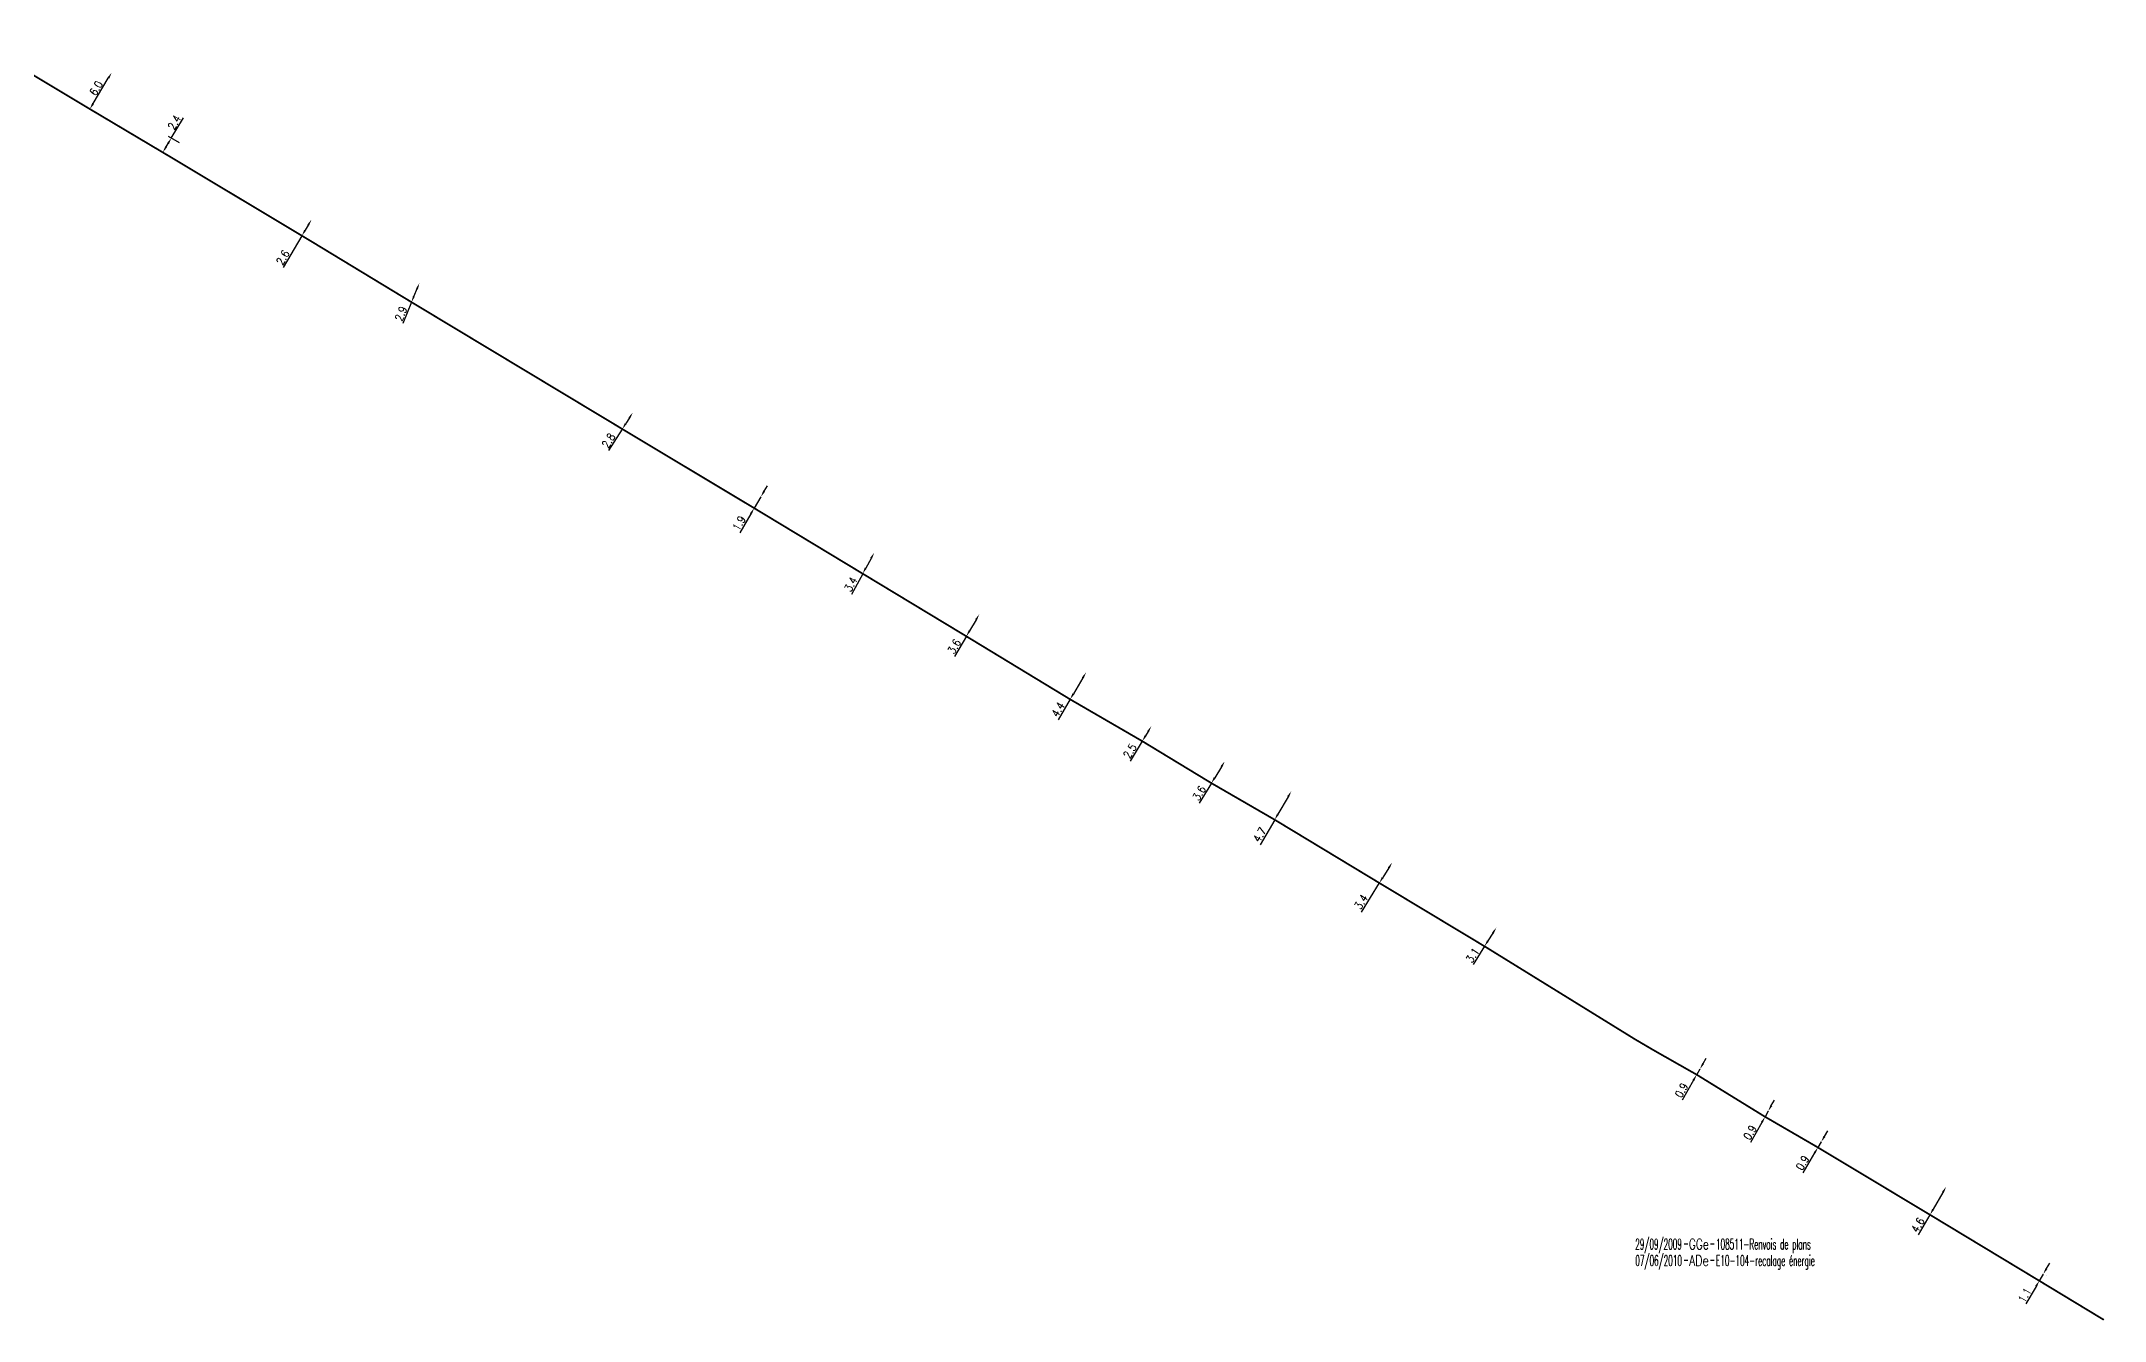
# Model space of a CAD drawing. Header units: millimetres. Extents: x 169000 to 170000, y 126254 to 127000.
# Drawn here: x 169710.1 to 170000.1, y 126253.6 to 126433.4 of the extents above; entities that cross this region are included whole.
import ezdxf
from ezdxf.enums import TextEntityAlignment as Align

# ---------------------------------------------------------------- set-up
doc = ezdxf.new("R2010")
doc.units = ezdxf.units.MM
doc.header["$PDMODE"] = 34
doc.linetypes.add('O_GAINE', pattern=[2000, 1000, 1000])
doc.layers.get('0').update_dxf_attribs({"linetype": 'CONTINUOUS'})
doc.layers.get('DEFPOINTS').update_dxf_attribs({"linetype": 'CONTINUOUS'})
doc.layers.add('O_100', color=6, linetype='O_GAINE')
doc.layers.add('O_900', color=7, linetype='CONTINUOUS')
doc.styles.get("Standard").update_dxf_attribs({"font": 'romans.shx', "width": 0.85})
doc.dimstyles.get("Standard").update_dxf_attribs({"dimtxt": 1.5, "dimasz": 1.2, "dimexe": 0.625, "dimexo": 0.625, "dimgap": 0.25, "dimtad": 1, "dimdec": 1, "dimzin": 0, "dimdsep": 46, "dimtxsty": 'Standard', "dimcen": -0.5, "dimadec": 0, "dimazin": 0, "dimtfac": 1, "dimtdec": 1, "dimtmove": 0, "dimatfit": 3, "dimfxl": 1, "dimtolj": 1, "dimtzin": 0, "dimarcsym": 0})

# ---------------------------------------------------------------- blocks, each defined once
blk = doc.blocks.new('*D40')
at = {"layer": 'DEFPOINTS', "color": 0, "linetype": 'Continuous'}
for p in [(169719.97, 126428.98), (169719.97, 126428.98), (169716.91, 126423.88)]:
    blk.add_point(p, dxfattribs=at)
at = {"layer": 'O_100', "color": 0, "linetype": 'Continuous', "lineweight": -2}
blk.add_line((169717.37, 126424.65), (169719.5, 126428.21), dxfattribs=at)
at = {"layer": 'O_100', "color": 0, "linetype": 'Continuous'}
for points in [[(169719.37, 126428.29), (169719.63, 126428.13), (169719.97, 126428.98)], [(169717.24, 126424.73), (169717.5, 126424.57), (169716.91, 126423.88)]]:
    blk.add_solid(points, dxfattribs=at)
at = {"layer": 'O_100', "color": 0, "linetype": 'Continuous', "insert": (169717.79, 126426.81), "char_height": 1.125, "attachment_point": 5, "rotation": 59.0777}
blk.add_mtext('\\A1;6.0', dxfattribs=at)
blk = doc.blocks.new('*D41')
at = {"layer": 'DEFPOINTS', "color": 0, "linetype": 'Continuous'}
for p in [(169728.36, 126419.8), (169728.72, 126416.86), (169729.91, 126418.88)]:
    blk.add_point(p, dxfattribs=at)
at = {"layer": 'O_100', "color": 0, "linetype": 'Continuous', "lineweight": -2}
for p, q in [((169728.36, 126419.8), (169730.06, 126422.66)), ((169729.51, 126419.12), (169727.96, 126420.04)), ((169728.31, 126417.1), (169726.76, 126418.02)), ((169727.62, 126418.56), (169727.9, 126419.03))]:
    blk.add_line(p, q, dxfattribs=at)
at = {"layer": 'O_100', "color": 0, "linetype": 'Continuous'}
for points in [[(169727.77, 126419.11), (169728.03, 126418.95), (169728.36, 126419.8)], [(169727.49, 126418.63), (169727.75, 126418.48), (169727.16, 126417.78)]]:
    blk.add_solid(points, dxfattribs=at)
at = {"layer": 'O_100', "color": 0, "linetype": 'Continuous', "insert": (169728.79, 126422), "char_height": 1.125, "attachment_point": 5, "rotation": 59.3286}
blk.add_mtext('\\A1;2.4', dxfattribs=at)
blk = doc.blocks.new('*D42')
at = {"layer": 'DEFPOINTS', "color": 0, "linetype": 'Continuous'}
for p in [(169748.06, 126408.35), (169748.06, 126408.35), (169746.71, 126406.07)]:
    blk.add_point(p, dxfattribs=at)
at = {"layer": 'O_100', "color": 0, "linetype": 'Continuous', "lineweight": -2}
for p, q in [((169747.6, 126407.57), (169747.17, 126406.84)), ((169746.71, 126406.07), (169744.07, 126401.62))]:
    blk.add_line(p, q, dxfattribs=at)
at = {"layer": 'O_100', "color": 0, "linetype": 'Continuous'}
for points in [[(169747.48, 126407.65), (169747.73, 126407.5), (169748.06, 126408.35)], [(169747.04, 126406.92), (169747.3, 126406.77), (169746.71, 126406.07)]]:
    blk.add_solid(points, dxfattribs=at)
at = {"layer": 'O_100', "color": 0, "linetype": 'Continuous', "insert": (169744.03, 126403.02), "char_height": 1.125, "attachment_point": 5, "rotation": 59.3286}
blk.add_mtext('\\A1;2.6', dxfattribs=at)
blk = doc.blocks.new('*D43')
at = {"layer": 'DEFPOINTS', "color": 0, "linetype": 'Continuous'}
for p in [(169763.23, 126399.42), (169763.23, 126399.42), (169762.12, 126396.74)]:
    blk.add_point(p, dxfattribs=at)
at = {"layer": 'O_100', "color": 0, "linetype": 'Continuous', "lineweight": -2}
for p, q in [((169762.12, 126396.74), (169760.88, 126393.76)), ((169762.88, 126398.59), (169762.46, 126397.58))]:
    blk.add_line(p, q, dxfattribs=at)
at = {"layer": 'O_100', "color": 0, "linetype": 'Continuous'}
for points in [[(169762.75, 126398.65), (169763.02, 126398.53), (169763.23, 126399.42)], [(169762.33, 126397.63), (169762.6, 126397.52), (169762.12, 126396.74)]]:
    blk.add_solid(points, dxfattribs=at)
at = {"layer": 'O_100', "color": 0, "linetype": 'Continuous', "insert": (169760.64, 126395.12), "char_height": 1.125, "attachment_point": 5, "rotation": 67.5331}
blk.add_mtext('\\A1;2.9', dxfattribs=at)
blk = doc.blocks.new('*D44')
at = {"layer": 'DEFPOINTS', "color": 0, "linetype": 'Continuous'}
for p in [(169791.75, 126378.91), (169793.23, 126381.23), (169793.23, 126381.23)]:
    blk.add_point(p, dxfattribs=at)
at = {"layer": 'O_100', "color": 0, "linetype": 'Continuous', "lineweight": -2}
for p, q in [((169791.75, 126378.91), (169789.81, 126375.87)), ((169792.75, 126380.47), (169792.24, 126379.67))]:
    blk.add_line(p, q, dxfattribs=at)
at = {"layer": 'O_100', "color": 0, "linetype": 'Continuous'}
for points in [[(169792.11, 126379.75), (169792.36, 126379.59), (169791.75, 126378.91)], [(169792.62, 126380.55), (169792.87, 126380.39), (169793.23, 126381.23)]]:
    blk.add_solid(points, dxfattribs=at)
at = {"layer": 'O_100', "color": 0, "linetype": 'Continuous', "insert": (169789.82, 126377.28), "char_height": 1.125, "attachment_point": 5, "rotation": 57.463}
blk.add_mtext('\\A1;2.8', dxfattribs=at)
blk = doc.blocks.new('*D45')
at = {"layer": 'DEFPOINTS', "color": 0, "linetype": 'Continuous'}
for p in [(169810.29, 126367.79), (169811.23, 126369.38), (169811.23, 126369.38)]:
    blk.add_point(p, dxfattribs=at)
at = {"layer": 'O_100', "color": 0, "linetype": 'Continuous', "lineweight": -2}
for p, q in [((169811.68, 126370.16), (169812.14, 126370.94)), ((169809.83, 126367.01), (169808.26, 126364.34)), ((169811.23, 126369.38), (169810.29, 126367.79))]:
    blk.add_line(p, q, dxfattribs=at)
at = {"layer": 'O_100', "color": 0, "linetype": 'Continuous'}
for points in [[(169811.55, 126370.24), (169811.81, 126370.08), (169811.23, 126369.38)], [(169809.7, 126367.09), (169809.96, 126366.94), (169810.29, 126367.79)]]:
    blk.add_solid(points, dxfattribs=at)
at = {"layer": 'O_100', "color": 0, "linetype": 'Continuous', "insert": (169808.17, 126365.67), "char_height": 1.125, "attachment_point": 5, "rotation": 59.5417}
blk.add_mtext('\\A1;1.9', dxfattribs=at)
blk = doc.blocks.new('*D46')
at = {"layer": 'DEFPOINTS', "color": 0, "linetype": 'Continuous'}
for p in [(169827.15, 126361.52), (169827.15, 126361.52), (169825.54, 126358.58)]:
    blk.add_point(p, dxfattribs=at)
at = {"layer": 'O_100', "color": 0, "linetype": 'Continuous', "lineweight": -2}
for p, q in [((169825.54, 126358.58), (169823.95, 126355.66)), ((169826.72, 126360.73), (169825.97, 126359.37))]:
    blk.add_line(p, q, dxfattribs=at)
at = {"layer": 'O_100', "color": 0, "linetype": 'Continuous'}
for points in [[(169826.59, 126360.8), (169826.85, 126360.66), (169827.15, 126361.52)], [(169825.84, 126359.44), (169826.1, 126359.3), (169825.54, 126358.58)]]:
    blk.add_solid(points, dxfattribs=at)
at = {"layer": 'O_100', "color": 0, "linetype": 'Continuous', "insert": (169823.87, 126357.09), "char_height": 1.125, "attachment_point": 5, "rotation": 61.328}
blk.add_mtext('\\A1;3.4', dxfattribs=at)
blk = doc.blocks.new('*D47')
at = {"layer": 'DEFPOINTS', "color": 0, "linetype": 'Continuous'}
for p in [(169841.93, 126352.88), (169841.93, 126352.88), (169840.11, 126349.78)]:
    blk.add_point(p, dxfattribs=at)
at = {"layer": 'O_100', "color": 0, "linetype": 'Continuous', "lineweight": -2}
for p, q in [((169840.11, 126349.78), (169838.46, 126346.95)), ((169841.48, 126352.11), (169840.57, 126350.55))]:
    blk.add_line(p, q, dxfattribs=at)
at = {"layer": 'O_100', "color": 0, "linetype": 'Continuous'}
for points in [[(169841.35, 126352.18), (169841.6, 126352.03), (169841.93, 126352.88)], [(169840.44, 126350.63), (169840.7, 126350.48), (169840.11, 126349.78)]]:
    blk.add_solid(points, dxfattribs=at)
at = {"layer": 'O_100', "color": 0, "linetype": 'Continuous', "insert": (169838.41, 126348.35), "char_height": 1.125, "attachment_point": 5, "rotation": 59.6785}
blk.add_mtext('\\A1;3.6', dxfattribs=at)
blk = doc.blocks.new('*D48')
at = {"layer": 'DEFPOINTS', "color": 0, "linetype": 'Continuous'}
for p in [(169856.94, 126344.71), (169856.94, 126344.71), (169854.7, 126340.92)]:
    blk.add_point(p, dxfattribs=at)
at = {"layer": 'O_100', "color": 0, "linetype": 'Continuous', "lineweight": -2}
for p, q in [((169856.48, 126343.94), (169855.16, 126341.7)), ((169854.7, 126340.92), (169853.01, 126338.06))]:
    blk.add_line(p, q, dxfattribs=at)
at = {"layer": 'O_100', "color": 0, "linetype": 'Continuous'}
for points in [[(169856.35, 126344.01), (169856.61, 126343.86), (169856.94, 126344.71)], [(169855.03, 126341.77), (169855.29, 126341.62), (169854.7, 126340.92)]]:
    blk.add_solid(points, dxfattribs=at)
at = {"layer": 'O_100', "color": 0, "linetype": 'Continuous', "insert": (169852.98, 126339.49), "char_height": 1.125, "attachment_point": 5, "rotation": 59.4092}
blk.add_mtext('\\A1;4.4', dxfattribs=at)
blk = doc.blocks.new('*D49')
at = {"layer": 'DEFPOINTS', "color": 0, "linetype": 'Continuous'}
for p in [(169866.12, 126337.15), (169866.12, 126337.15), (169864.84, 126335.04)]:
    blk.add_point(p, dxfattribs=at)
at = {"layer": 'O_100', "color": 0, "linetype": 'Continuous', "lineweight": -2}
for p, q in [((169865.66, 126336.39), (169865.31, 126335.81)), ((169864.84, 126335.04), (169863.14, 126332.24))]:
    blk.add_line(p, q, dxfattribs=at)
at = {"layer": 'O_100', "color": 0, "linetype": 'Continuous'}
for points in [[(169865.18, 126335.89), (169865.44, 126335.73), (169864.84, 126335.04)], [(169865.53, 126336.46), (169865.78, 126336.31), (169866.12, 126337.15)]]:
    blk.add_solid(points, dxfattribs=at)
at = {"layer": 'O_100', "color": 0, "linetype": 'Continuous', "insert": (169863.11, 126333.65), "char_height": 1.125, "attachment_point": 5, "rotation": 58.691}
blk.add_mtext('\\A1;2.5', dxfattribs=at)
blk = doc.blocks.new('*D50')
at = {"layer": 'DEFPOINTS', "color": 0, "linetype": 'Continuous'}
for p in [(169876.43, 126332.22), (169876.43, 126332.22), (169874.56, 126329.14)]:
    blk.add_point(p, dxfattribs=at)
at = {"layer": 'O_100', "color": 0, "linetype": 'Continuous', "lineweight": -2}
for p, q in [((169875.97, 126331.45), (169875.03, 126329.91)), ((169874.56, 126329.14), (169872.86, 126326.34))]:
    blk.add_line(p, q, dxfattribs=at)
at = {"layer": 'O_100', "color": 0, "linetype": 'Continuous'}
for points in [[(169875.84, 126331.52), (169876.1, 126331.37), (169876.43, 126332.22)], [(169874.9, 126329.99), (169875.16, 126329.83), (169874.56, 126329.14)]]:
    blk.add_solid(points, dxfattribs=at)
at = {"layer": 'O_100', "color": 0, "linetype": 'Continuous', "insert": (169872.84, 126327.74), "char_height": 1.125, "attachment_point": 5, "rotation": 58.691}
blk.add_mtext('\\A1;3.6', dxfattribs=at)
blk = doc.blocks.new('*D51')
at = {"layer": 'DEFPOINTS', "color": 0, "linetype": 'Continuous'}
for p in [(169885.79, 126328.01), (169883.45, 126324), (169883.45, 126324)]:
    blk.add_point(p, dxfattribs=at)
at = {"layer": 'O_100', "color": 0, "linetype": 'Continuous', "lineweight": -2}
for p, q in [((169885.34, 126327.24), (169883.9, 126324.77)), ((169883.45, 126324), (169881.4, 126320.48))]:
    blk.add_line(p, q, dxfattribs=at)
at = {"layer": 'O_100', "color": 0, "linetype": 'Continuous'}
for points in [[(169885.21, 126327.31), (169885.47, 126327.16), (169885.79, 126328.01)], [(169883.77, 126324.85), (169884.03, 126324.7), (169883.45, 126324)]]:
    blk.add_solid(points, dxfattribs=at)
at = {"layer": 'O_100', "color": 0, "linetype": 'Continuous', "insert": (169881.35, 126321.89), "char_height": 1.125, "attachment_point": 5, "rotation": 59.7533}
blk.add_mtext('\\A1;4.7', dxfattribs=at)
blk = doc.blocks.new('*D52')
at = {"layer": 'DEFPOINTS', "color": 0, "linetype": 'Continuous'}
for p in [(169899.97, 126317.99), (169899.97, 126317.99), (169898.16, 126315.11)]:
    blk.add_point(p, dxfattribs=at)
at = {"layer": 'O_100', "color": 0, "linetype": 'Continuous', "lineweight": -2}
for p, q in [((169898.16, 126315.11), (169895.59, 126311.02)), ((169899.49, 126317.22), (169898.64, 126315.87))]:
    blk.add_line(p, q, dxfattribs=at)
at = {"layer": 'O_100', "color": 0, "linetype": 'Continuous'}
for points in [[(169899.36, 126317.3), (169899.61, 126317.14), (169899.97, 126317.99)], [(169898.51, 126315.95), (169898.76, 126315.79), (169898.16, 126315.11)]]:
    blk.add_solid(points, dxfattribs=at)
at = {"layer": 'O_100', "color": 0, "linetype": 'Continuous', "insert": (169895.6, 126312.45), "char_height": 1.125, "attachment_point": 5, "rotation": 57.8377}
blk.add_mtext('\\A1;3.4', dxfattribs=at)
blk = doc.blocks.new('*D53')
at = {"layer": 'DEFPOINTS', "color": 0, "linetype": 'Continuous'}
for p in [(169912.95, 126306.21), (169914.6, 126308.83), (169914.6, 126308.83)]:
    blk.add_point(p, dxfattribs=at)
at = {"layer": 'O_100', "color": 0, "linetype": 'Continuous', "lineweight": -2}
for p, q in [((169912.95, 126306.21), (169911.35, 126303.66)), ((169914.12, 126308.07), (169913.43, 126306.97))]:
    blk.add_line(p, q, dxfattribs=at)
at = {"layer": 'O_100', "color": 0, "linetype": 'Continuous'}
for points in [[(169913.3, 126307.05), (169913.55, 126306.89), (169912.95, 126306.21)], [(169913.99, 126308.15), (169914.25, 126307.99), (169914.6, 126308.83)]]:
    blk.add_solid(points, dxfattribs=at)
at = {"layer": 'O_100', "color": 0, "linetype": 'Continuous', "insert": (169911.27, 126304.95), "char_height": 1.125, "attachment_point": 5, "rotation": 57.8344}
blk.add_mtext('\\A1;3.1', dxfattribs=at)
blk = doc.blocks.new('*D54')
at = {"layer": 'DEFPOINTS', "color": 0, "linetype": 'Continuous'}
for p in [(169943.22, 126288.95), (169943.22, 126288.95), (169942.77, 126288.17)]:
    blk.add_point(p, dxfattribs=at)
at = {"layer": 'O_100', "color": 0, "linetype": 'Continuous', "lineweight": -2}
for p, q in [((169943.22, 126288.95), (169942.77, 126288.17)), ((169943.67, 126289.73), (169944.12, 126290.51)), ((169942.32, 126287.39), (169940.71, 126284.58))]:
    blk.add_line(p, q, dxfattribs=at)
at = {"layer": 'O_100', "color": 0, "linetype": 'Continuous'}
for points in [[(169943.54, 126289.8), (169943.8, 126289.65), (169943.22, 126288.95)], [(169942.19, 126287.46), (169942.45, 126287.31), (169942.77, 126288.17)]]:
    blk.add_solid(points, dxfattribs=at)
at = {"layer": 'O_100', "color": 0, "linetype": 'Continuous', "insert": (169940.64, 126285.97), "char_height": 1.125, "attachment_point": 5, "rotation": 60.1341}
blk.add_mtext('\\A1;0.9', dxfattribs=at)
blk = doc.blocks.new('*D55')
at = {"layer": 'DEFPOINTS', "color": 0, "linetype": 'Continuous'}
for p in [(169952.82, 126283.04), (169952.82, 126283.04), (169952.38, 126282.25)]:
    blk.add_point(p, dxfattribs=at)
at = {"layer": 'O_100', "color": 0, "linetype": 'Continuous', "lineweight": -2}
for p, q in [((169952.82, 126283.04), (169952.38, 126282.25)), ((169953.26, 126283.82), (169953.71, 126284.6)), ((169951.94, 126281.47), (169950.35, 126278.65))]:
    blk.add_line(p, q, dxfattribs=at)
at = {"layer": 'O_100', "color": 0, "linetype": 'Continuous'}
for points in [[(169953.13, 126283.89), (169953.39, 126283.75), (169952.82, 126283.04)], [(169951.8, 126281.54), (169952.07, 126281.4), (169952.38, 126282.25)]]:
    blk.add_solid(points, dxfattribs=at)
at = {"layer": 'O_100', "color": 0, "linetype": 'Continuous', "insert": (169950.27, 126280.04), "char_height": 1.125, "attachment_point": 5, "rotation": 60.5588}
blk.add_mtext('\\A1;0.9', dxfattribs=at)
blk = doc.blocks.new('*D56')
at = {"layer": 'DEFPOINTS', "color": 0, "linetype": 'Continuous'}
for p in [(169959.81, 126277.94), (169960.27, 126278.72), (169960.27, 126278.72)]:
    blk.add_point(p, dxfattribs=at)
at = {"layer": 'O_100', "color": 0, "linetype": 'Continuous', "lineweight": -2}
for p, q in [((169960.73, 126279.49), (169961.19, 126280.26)), ((169959.35, 126277.17), (169957.69, 126274.39)), ((169960.27, 126278.72), (169959.81, 126277.94))]:
    blk.add_line(p, q, dxfattribs=at)
at = {"layer": 'O_100', "color": 0, "linetype": 'Continuous'}
for points in [[(169959.22, 126277.25), (169959.48, 126277.09), (169959.81, 126277.94)], [(169960.6, 126279.57), (169960.86, 126279.41), (169960.27, 126278.72)]]:
    blk.add_solid(points, dxfattribs=at)
at = {"layer": 'O_100', "color": 0, "linetype": 'Continuous', "insert": (169957.65, 126275.78), "char_height": 1.125, "attachment_point": 5, "rotation": 59.1987}
blk.add_mtext('\\A1;0.9', dxfattribs=at)
blk = doc.blocks.new('*D57')
at = {"layer": 'DEFPOINTS', "color": 0, "linetype": 'Continuous'}
for p in [(169977.83, 126272.41), (169977.83, 126272.41), (169975.56, 126268.47)]:
    blk.add_point(p, dxfattribs=at)
at = {"layer": 'O_100', "color": 0, "linetype": 'Continuous', "lineweight": -2}
for p, q in [((169977.38, 126271.63), (169976.01, 126269.25)), ((169975.56, 126268.47), (169973.92, 126265.64))]:
    blk.add_line(p, q, dxfattribs=at)
at = {"layer": 'O_100', "color": 0, "linetype": 'Continuous'}
for points in [[(169977.25, 126271.71), (169977.51, 126271.56), (169977.83, 126272.41)], [(169975.88, 126269.33), (169976.14, 126269.18), (169975.56, 126268.47)]]:
    blk.add_solid(points, dxfattribs=at)
at = {"layer": 'O_100', "color": 0, "linetype": 'Continuous', "insert": (169973.86, 126267.04), "char_height": 1.125, "attachment_point": 5, "rotation": 59.9533}
blk.add_mtext('\\A1;4.6', dxfattribs=at)
blk = doc.blocks.new('*D58')
at = {"layer": 'DEFPOINTS', "color": 0, "linetype": 'Continuous'}
for p in [(169991.48, 126260.15), (169991.48, 126260.14), (169990.92, 126259.2)]:
    blk.add_point(p, dxfattribs=at)
at = {"layer": 'O_100', "color": 0, "linetype": 'Continuous', "lineweight": -2}
for p, q in [((169991.48, 126260.14), (169990.93, 126259.2)), ((169991.88, 126259.91), (169991.89, 126259.91)), ((169991.94, 126260.92), (169992.4, 126261.7)), ((169990.47, 126258.42), (169989.02, 126255.95)), ((169991.32, 126258.96), (169991.33, 126258.96))]:
    blk.add_line(p, q, dxfattribs=at)
at = {"layer": 'O_100', "color": 0, "linetype": 'Continuous'}
for points in [[(169991.81, 126261), (169992.07, 126260.84), (169991.48, 126260.14)], [(169990.34, 126258.5), (169990.6, 126258.34), (169990.93, 126259.2)]]:
    blk.add_solid(points, dxfattribs=at)
at = {"layer": 'O_100', "color": 0, "linetype": 'Continuous', "insert": (169988.87, 126257.17), "char_height": 1.125, "attachment_point": 5, "rotation": 59.5805}
blk.add_mtext('\\A1;1.1', dxfattribs=at)
blk = doc.blocks.new('GIS_MODF')
at = {"color": 0, "linetype": 'Continuous', "flags": 128}
for points in [[(-2.18, -0.01), (-1.68, -0.01)], [(1.52, -0.01), (2.02, -0.01)]]:
    blk.add_lwpolyline(points, dxfattribs=at)
at = {"color": 0, "linetype": 'Continuous', "width": 0.5}
blk.add_attdef('DATE', text='', height=1.5, dxfattribs=at).set_placement((-2.5, -0.8), align=Align.RIGHT)
at = {"color": 0, "linetype": 'Continuous', "width": 1.771291}
blk.add_attdef('USER', text='', height=1.5, dxfattribs=at).set_placement((-1.51, -0.8), (1.28, -0.8), align=Align.FIT)
at = {"color": 0, "linetype": 'Continuous', "width": 0.5}
blk.add_attdef('DESC', (2.29, -0.8), '', height=1.5, dxfattribs=at)

msp = doc.modelspace()

# ---------------------------------------------------------------- linework, layer by layer
at = {"layer": 'O_100'}
msp.add_lwpolyline([(169701.23, 126433.28, 0.25, 0.25, 0), (169716.91, 126423.88, 0.25, 0.25, 0), (169728.72, 126416.86, 0.25, 0.25, 0), (169747.99, 126405.31, 0.25, 0.25, 0), (169762.12, 126396.74, 0.25, 0.25, 0), (169791.75, 126378.91, 0.25, 0.25, 0), (169810.29, 126367.79, 0.25, 0.25, 0), (169825.54, 126358.58, 0.25, 0.25, 0), (169840.11, 126349.78, 0.25, 0.25, 0), (169854.7, 126340.92, 0.25, 0.25, 0), (169864.84, 126335.04, 0.25, 0.25, 0), (169874.56, 126329.14, 0.25, 0.25, 0), (169883.45, 126324, 0.25, 0.25, 0), (169898.16, 126315.11, 0.25, 0.25, 0), (169912.95, 126306.21, 0.25, 0.25, 0), (169934.09, 126293.15, 0.25, 0.25, 0), (169936.73, 126291.6, 0.25, 0.25, 0), (169942.77, 126288.17, 0.25, 0.25, 0), (169952.38, 126282.25, 0.25, 0.25, 0), (169959.81, 126277.94, 0.25, 0.25, 0), (169975.59, 126268.46, 0.25, 0.25, 0), (169990.93, 126259.2, 0.25, 0.25, 0), (170000, 126253.71, 0, 0, 0)], format="xyseb", dxfattribs=at)

# ---------------------------------------------------------------- block references
at = {"layer": 'O_900', "color": 7, "linetype": 'Continuous'}
ref = msp.add_blockref('GIS_MODF', (169943.19, 126264.4), dxfattribs=at)
ref.add_attrib('DATE', '29/09/2009', dxfattribs={"layer": '0', "color": 0, "linetype": 'Continuous', "height": 1.5, "width": 0.5}).set_placement((169940.69, 126263.6), align=Align.RIGHT)
ref.add_attrib('USER', 'GGe', dxfattribs={"layer": '0', "color": 0, "linetype": 'Continuous', "height": 1.5, "width": 0.683656}).set_placement((169941.69, 126263.6), (169944.47, 126263.6), align=Align.FIT)
ref.add_attrib('DESC', '108511-Renvois de plans', (169945.48, 126263.6), dxfattribs={"layer": '0', "color": 0, "linetype": 'Continuous', "height": 1.5, "width": 0.5})
ref = msp.add_blockref('GIS_MODF', (169943.2, 126262.1), dxfattribs=at)
ref.add_attrib('DATE', '07/06/2010', dxfattribs={"layer": '0', "color": 0, "linetype": 'Continuous', "height": 1.5, "width": 0.5}).set_placement((169940.7, 126261.3), align=Align.RIGHT)
ref.add_attrib('USER', 'ADe', dxfattribs={"layer": '0', "color": 0, "linetype": 'Continuous', "height": 1.5, "width": 0.721637}).set_placement((169941.69, 126261.3), (169944.47, 126261.3), align=Align.FIT)
ref.add_attrib('DESC', 'E10-104-recalage énergie', (169945.49, 126261.3), dxfattribs={"layer": '0', "color": 0, "linetype": 'Continuous', "height": 1.5, "width": 0.5})

# ---------------------------------------------------------------- dimensions: what is measured, and where the dimension line sits
at = {"layer": 'O_100', "linetype": 'Continuous'}
for base, p1, p2, angle, picture, middle in [((169719.97, 126428.98), (169716.91, 126423.88), (169719.97, 126428.98), 59.0777, '*D40', (169718.44, 126426.43)), ((169728.3617, 126419.8028), (169728.7156, 126416.8606), (169729.9144, 126418.8819), 59.3286, '*D41', (169729.4391, 126421.6194)), ((169748.06, 126408.35), (169746.71, 126406.07), (169748.06, 126408.35), 59.3286, '*D42', (169744.68, 126402.64)), ((169763.23, 126399.42), (169762.12, 126396.74), (169763.23, 126399.42), 67.5331, '*D43', (169761.33, 126394.83)), ((169793.23, 126381.23), (169791.75, 126378.91), (169793.23, 126381.23), 57.463, '*D44', (169790.45, 126376.88)), ((169811.2276, 126369.3838), (169810.2898, 126367.7891), (169811.2276, 126369.3838), 59.5417, '*D45', (169808.8207, 126365.2908)), ((169827.1487, 126361.5204), (169825.5414, 126358.5812), (169827.1487, 126361.5204), 61.328, '*D46', (169824.528, 126356.7281)), ((169841.93, 126352.88), (169840.11, 126349.78), (169841.93, 126352.88), 59.6785, '*D47', (169839.06, 126347.97)), ((169856.94, 126344.71), (169854.7, 126340.92), (169856.94, 126344.71), 59.4092, '*D48', (169853.63, 126339.1)), ((169866.12, 126337.15), (169864.84, 126335.04), (169866.12, 126337.15), 58.691, '*D49', (169863.75, 126333.26)), ((169876.43, 126332.22), (169874.56, 126329.14), (169876.43, 126332.22), 58.691, '*D50', (169873.48, 126327.35)), ((169883.4466, 126323.9956), (169885.7896, 126328.0137), (169883.4466, 126323.9956), 239.7533, '*D51', (169881.9983, 126321.5117)), ((169899.97, 126317.99), (169898.16, 126315.11), (169899.97, 126317.99), 57.8377, '*D52', (169896.23, 126312.05)), ((169914.6, 126308.83), (169912.95, 126306.21), (169914.6, 126308.83), 57.8344, '*D53', (169911.91, 126304.55)), ((169943.22, 126288.95), (169942.77, 126288.17), (169943.22, 126288.95), 60.1341, '*D54', (169941.29, 126285.59)), ((169952.82, 126283.04), (169952.38, 126282.25), (169952.82, 126283.04), 60.5588, '*D55', (169950.92, 126279.67)), ((169960.27, 126278.72), (169959.81, 126277.94), (169960.27, 126278.72), 59.1987, '*D56', (169958.29, 126275.39)), ((169977.8349, 126272.4129), (169975.5567, 126268.4743), (169977.8349, 126272.4129), 59.9533, '*D57', (169974.5106, 126266.6658)), ((169991.48, 126260.14), (169990.92, 126259.2), (169991.48, 126260.15), 59.5805, '*D58', (169989.52, 126256.79))]:
    dim = msp.add_linear_dim(base=base, p1=p1, p2=p2, angle=angle, dimstyle='Standard', override={"dimscale": 0.75}, dxfattribs=at)
    dim.commit()
    dim.dimension.update_dxf_attribs({"geometry": picture, "text_midpoint": middle, "dimtype": 161})

doc.saveas('drawing.dxf')
